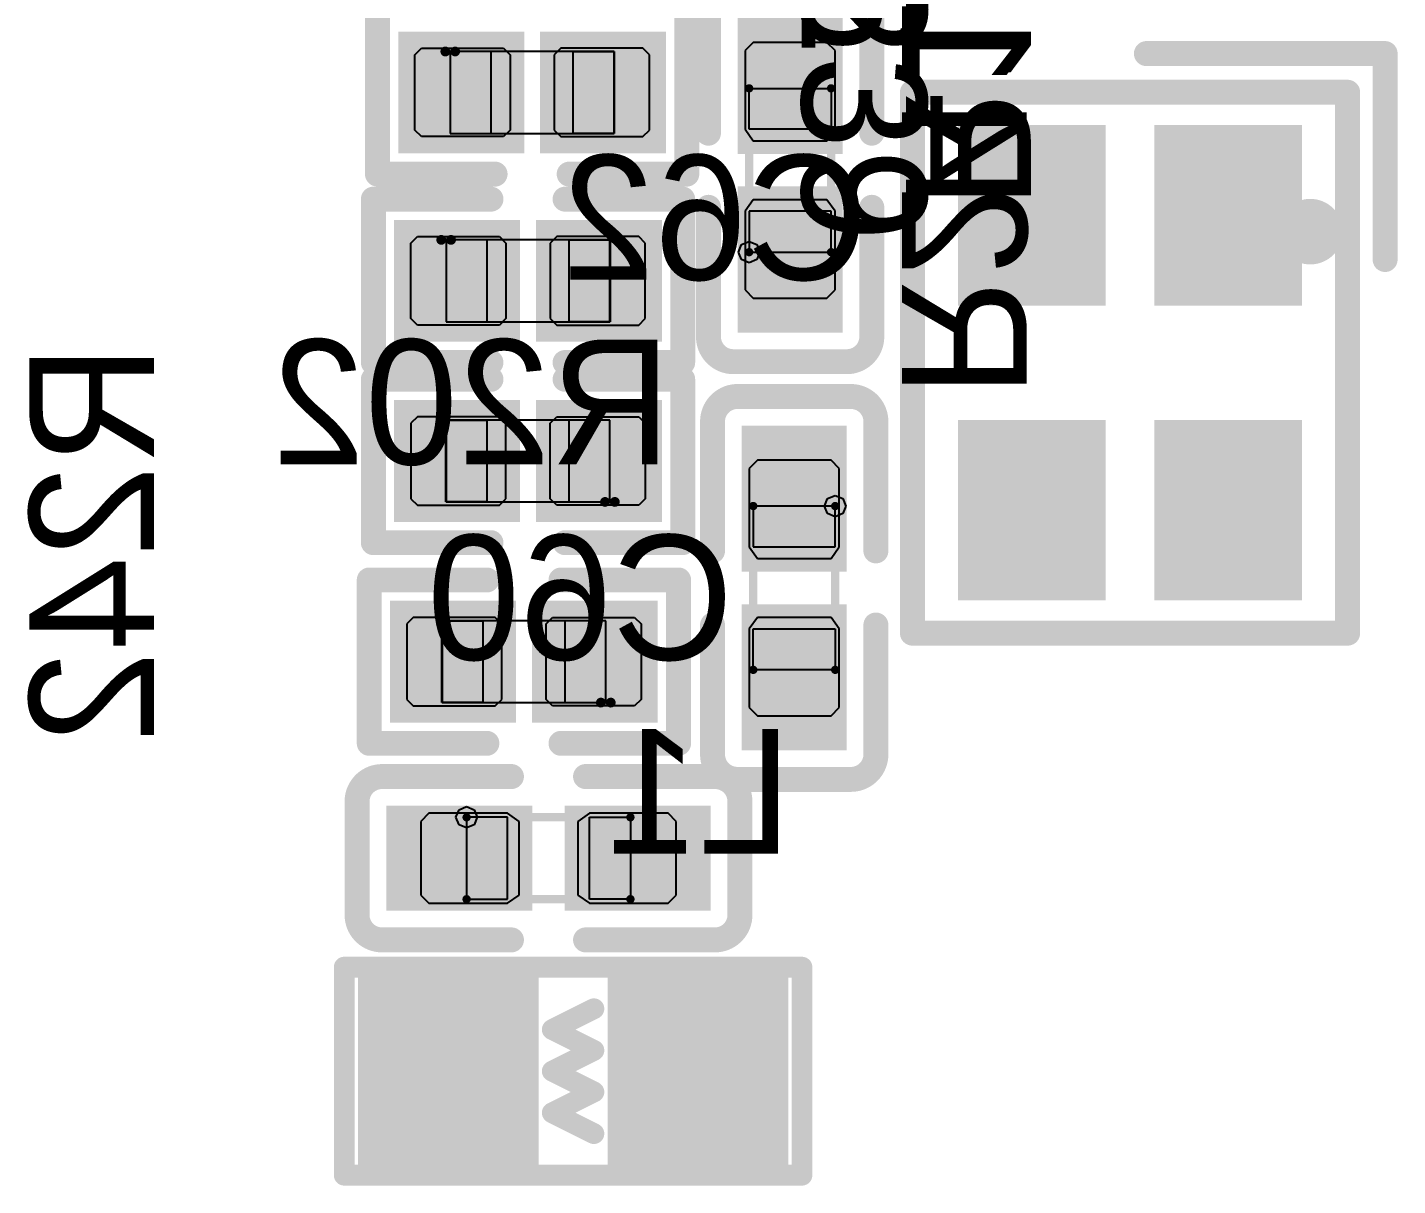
# Model space of a CAD drawing. Header units: millimetres. Extents: x 892 to 1144, y 1011 to 1123.
# Drawn here: x 992.69 to 1001.06, y 1092.93 to 1100 of the extents above; entities that cross this region are included whole.
import ezdxf

# ---------------------------------------------------------------- set-up
doc = ezdxf.new("R2010")
doc.units = ezdxf.units.MM
for name, color, linetype in [('BottomLayer', 5, 'Continuous'), ('BottomOverlay', 54, 'Continuous'), ('BottomPaste', 16, 'Continuous'), ('BottomSolder', 6, 'Continuous'), ('Mechanical15', 56, 'Continuous'), ('Mechanical4', 56, 'Continuous'), ('Mechanical5', 56, 'Continuous'), ('Mechanical6', 56, 'Continuous'), ('TopOverlay', 2, 'Continuous')]:
    doc.layers.add(name, color=color, linetype=linetype)

msp = doc.modelspace()

# ---------------------------------------------------------------- linework, layer by layer
at = {"layer": 'BottomLayer'}
for points in [[(997.62, 1099.275), (997.62, 1100.0651), (997.08, 1099.275), (997.08, 1100.0651)], [(995.0594, 1099.33), (995.625, 1099.33), (995.0594, 1099.87), (995.625, 1099.87)], [(995.925, 1099.33), (996.4906, 1099.33), (995.925, 1099.87), (996.4906, 1099.87)], [(999.2251, 1099.3499), (998.4251, 1099.3499), (999.2251, 1098.3499), (998.4251, 1098.3499)], [(1000.4249, 1099.3499), (999.625, 1099.3499), (1000.4249, 1098.3499), (999.625, 1098.3499)], [(997.62, 1098.1849), (997.62, 1098.975), (997.08, 1098.1849), (997.08, 1098.975)], [(995.0344, 1098.18), (995.6, 1098.18), (995.0344, 1098.72), (995.6, 1098.72)], [(995.9, 1098.18), (996.4656, 1098.18), (995.9, 1098.72), (996.4656, 1098.72)], [(995.6, 1097.62), (995.0344, 1097.62), (995.6, 1097.08), (995.0344, 1097.08)], [(996.4656, 1097.62), (995.9, 1097.62), (996.4656, 1097.08), (995.9, 1097.08)], [(997.105, 1097.5151), (997.105, 1096.725), (997.645, 1097.5151), (997.645, 1096.725)], [(999.2251, 1097.5501), (998.4251, 1097.5501), (999.2251, 1096.5501), (998.4251, 1096.5501)], [(1000.4249, 1097.5501), (999.625, 1097.5501), (1000.4249, 1096.5501), (999.625, 1096.5501)], [(995.575, 1096.395), (995.0094, 1096.395), (995.575, 1095.855), (995.0094, 1095.855)], [(996.4406, 1096.395), (995.875, 1096.395), (996.4406, 1095.855), (995.875, 1095.855)], [(997.105, 1096.425), (997.105, 1095.6349), (997.645, 1096.425), (997.645, 1095.6349)], [(994.9349, 1094.655), (995.725, 1094.655), (994.9349, 1095.195), (995.725, 1095.195)], [(996.025, 1094.655), (996.8151, 1094.655), (996.025, 1095.195), (996.8151, 1095.195)], [(995.7125, 1093.117), (995.7125, 1094.133), (994.8135, 1093.117), (994.8135, 1094.133)], [(997.2365, 1093.117), (997.2365, 1094.133), (996.3375, 1093.117), (996.3375, 1094.133)]]:
    msp.add_solid(points, dxfattribs=at)
at = {"layer": 'BottomOverlay'}
for points, const_width in [([(996.8514, 1099.3512), (996.8514, 1100.1413)], 0.1524), ([(997.8486, 1099.3512), (997.8486, 1100.1413)], 0.1524), ([(994.8308, 1099.1014), (994.8308, 1100.0986)], 0.1524), ([(996.7192, 1099.1014), (996.7192, 1100.0986)], 0.1524), ([(999.525, 1099.8372), (1000.9822, 1099.8372)], 0.1524), ([(1000.9822, 1098.58), (1000.9822, 1099.8372)], 0.1524), ([(998.0966, 1096.299), (998.0966, 1099.601)], 0.1524), ([(998.0966, 1099.601), (1000.7534, 1099.601)], 0.1524), ([(1000.7534, 1099.4791), (1000.7534, 1099.601)], 0.1524), ([(1000.7534, 1096.299), (1000.7534, 1099.4791)], 0.1524), ([(994.8308, 1099.1014), (995.5488, 1099.1014)], 0.1524), ([(996.0012, 1099.1014), (996.7192, 1099.1014)], 0.1524), ([(994.8058, 1098.9486), (995.5238, 1098.9486)], 0.1524), ([(994.8058, 1097.9514), (994.8058, 1098.9486)], 0.1524), ([(995.9762, 1098.9486), (996.6942, 1098.9486)], 0.1524), ([(996.6942, 1097.9514), (996.6942, 1098.9486)], 0.1524), ([(996.8514, 1098.1087), (996.8514, 1098.8988)], 0.1524), ([(997.8486, 1098.1087), (997.8486, 1098.8988)], 0.1524), ([(994.8058, 1097.9514), (995.5238, 1097.9514)], 0.1524), ([(995.9762, 1097.9514), (996.6942, 1097.9514)], 0.1524), ([(997.0038, 1097.9563), (997.6962, 1097.9563)], 0.1524), ([(994.8058, 1096.8514), (994.8058, 1097.8486)], 0.1524), ([(994.8058, 1097.8486), (995.5238, 1097.8486)], 0.1524), ([(995.9762, 1097.8486), (996.6942, 1097.8486)], 0.1524), ([(996.6942, 1096.8514), (996.6942, 1097.8486)], 0.1524), ([(997.0288, 1097.7437), (997.7212, 1097.7437)], 0.1524), ([(996.8764, 1096.8012), (996.8764, 1097.5913)], 0.1524), ([(997.8736, 1096.8012), (997.8736, 1097.5913)], 0.1524), ([(994.8058, 1096.8514), (995.5238, 1096.8514)], 0.1524), ([(995.9762, 1096.8514), (996.6942, 1096.8514)], 0.1524), ([(994.7808, 1095.6264), (994.7808, 1096.6236)], 0.1524), ([(994.7808, 1096.6236), (995.4988, 1096.6236)], 0.1524), ([(995.9512, 1096.6236), (996.6692, 1096.6236)], 0.1524), ([(996.6692, 1095.6264), (996.6692, 1096.6236)], 0.1524), ([(996.8764, 1095.5587), (996.8764, 1096.3488)], 0.1524), ([(997.8736, 1095.5587), (997.8736, 1096.3488)], 0.1524), ([(998.0966, 1096.299), (1000.7534, 1096.299)], 0.1524), ([(994.7808, 1095.6264), (995.4988, 1095.6264)], 0.1524), ([(995.9512, 1095.6264), (996.6692, 1095.6264)], 0.1524), ([(994.8587, 1095.4236), (995.6488, 1095.4236)], 0.1524), ([(996.1012, 1095.4236), (996.8913, 1095.4236)], 0.1524), ([(997.0288, 1095.4063), (997.7212, 1095.4063)], 0.1524), ([(994.7063, 1094.5788), (994.7063, 1095.2712)], 0.1524), ([(997.0437, 1094.5788), (997.0437, 1095.2712)], 0.1524), ([(994.8587, 1094.4264), (995.6488, 1094.4264)], 0.1524), ([(996.1012, 1094.4264), (996.8913, 1094.4264)], 0.1524), ([(994.628, 1094.26), (997.422, 1094.26)], 0.127), ([(994.628, 1092.99), (994.628, 1094.26)], 0.127), ([(997.422, 1092.99), (997.422, 1094.26)], 0.127), ([(995.898, 1093.879), (996.152, 1094.006)], 0.127), ([(995.898, 1093.879), (996.152, 1093.752)], 0.127), ([(995.898, 1093.625), (996.152, 1093.752)], 0.127), ([(995.898, 1093.625), (996.152, 1093.498)], 0.127), ([(995.898, 1093.371), (996.152, 1093.498)], 0.127), ([(995.898, 1093.371), (996.152, 1093.244)], 0.127), ([(994.628, 1092.99), (997.422, 1092.99)], 0.127)]:
    msp.add_lwpolyline(points, dxfattribs=dict(at, const_width=const_width))
for points, const_width in [([(999.4869, 1099.8372, 1), (999.5631, 1099.8372, 1)], 0.0762), ([(1000.9441, 1099.8372, 1), (1001.0203, 1099.8372, 1)], 0.0762), ([(1000.9441, 1099.8372, 1), (1001.0203, 1099.8372, 1)], 0.0762), ([(998.0585, 1099.601, 1), (998.1347, 1099.601, 1)], 0.0762), ([(998.0585, 1099.601, 1), (998.1347, 1099.601, 1)], 0.0762), ([(1000.7153, 1099.601, 1), (1000.7915, 1099.601, 1)], 0.0762), ([(1000.7153, 1099.601, 1), (1000.7915, 1099.601, 1)], 0.0762), ([(1000.7153, 1099.4791, 1), (1000.7915, 1099.4791, 1)], 0.0762), ([(1000.7153, 1099.4791, 1), (1000.7915, 1099.4791, 1)], 0.0762), ([(996.8133, 1099.3512, 1), (996.8895, 1099.3512, 1)], 0.0762), ([(997.8105, 1099.3512, 1), (997.8867, 1099.3512, 1)], 0.0762), ([(994.7927, 1099.1014, 1), (994.8689, 1099.1014, 1)], 0.0762), ([(994.7927, 1099.1014, 1), (994.8689, 1099.1014, 1)], 0.0762), ([(995.5107, 1099.1014, 1), (995.5869, 1099.1014, 1)], 0.0762), ([(995.9631, 1099.1014, 1), (996.0393, 1099.1014, 1)], 0.0762), ([(996.6811, 1099.1014, 1), (996.7573, 1099.1014, 1)], 0.0762), ([(996.6811, 1099.1014, 1), (996.7573, 1099.1014, 1)], 0.0762), ([(994.7677, 1098.9486, 1), (994.8439, 1098.9486, 1)], 0.0762), ([(994.7677, 1098.9486, 1), (994.8439, 1098.9486, 1)], 0.0762), ([(995.4857, 1098.9486, 1), (995.5619, 1098.9486, 1)], 0.0762), ([(995.9381, 1098.9486, 1), (996.0143, 1098.9486, 1)], 0.0762), ([(996.6561, 1098.9486, 1), (996.7323, 1098.9486, 1)], 0.0762), ([(996.6561, 1098.9486, 1), (996.7323, 1098.9486, 1)], 0.0762), ([(996.8133, 1098.8988, 1), (996.8895, 1098.8988, 1)], 0.0762), ([(997.8105, 1098.8988, 1), (997.8867, 1098.8988, 1)], 0.0762), ([(1000.9441, 1098.58, 1), (1001.0203, 1098.58, 1)], 0.0762), ([(996.8133, 1098.1087, 1), (996.8895, 1098.1087, 1)], 0.0762), ([(996.8133, 1098.1087, 1), (996.8895, 1098.1087, 1)], 0.0762), ([(997.8105, 1098.1087, 1), (997.8867, 1098.1087, 1)], 0.0762), ([(997.8105, 1098.1087, 1), (997.8867, 1098.1087, 1)], 0.0762), ([(994.7677, 1097.9514, 1), (994.8439, 1097.9514, 1)], 0.0762), ([(994.7677, 1097.9514, 1), (994.8439, 1097.9514, 1)], 0.0762), ([(995.4857, 1097.9514, 1), (995.5619, 1097.9514, 1)], 0.0762), ([(995.9381, 1097.9514, 1), (996.0143, 1097.9514, 1)], 0.0762), ([(996.6561, 1097.9514, 1), (996.7323, 1097.9514, 1)], 0.0762), ([(996.6561, 1097.9514, 1), (996.7323, 1097.9514, 1)], 0.0762), ([(996.9657, 1097.9563, 1), (997.0419, 1097.9563, 1)], 0.0762), ([(996.9657, 1097.9563, 1), (997.0419, 1097.9563, 1)], 0.0762), ([(997.6581, 1097.9563, 1), (997.7343, 1097.9563, 1)], 0.0762), ([(997.6581, 1097.9563, 1), (997.7343, 1097.9563, 1)], 0.0762), ([(994.7677, 1097.8486, 1), (994.8439, 1097.8486, 1)], 0.0762), ([(994.7677, 1097.8486, 1), (994.8439, 1097.8486, 1)], 0.0762), ([(995.4857, 1097.8486, 1), (995.5619, 1097.8486, 1)], 0.0762), ([(995.9381, 1097.8486, 1), (996.0143, 1097.8486, 1)], 0.0762), ([(996.6561, 1097.8486, 1), (996.7323, 1097.8486, 1)], 0.0762), ([(996.6561, 1097.8486, 1), (996.7323, 1097.8486, 1)], 0.0762), ([(996.9907, 1097.7437, 1), (997.0669, 1097.7437, 1)], 0.0762), ([(996.9907, 1097.7437, 1), (997.0669, 1097.7437, 1)], 0.0762), ([(997.6831, 1097.7437, 1), (997.7593, 1097.7437, 1)], 0.0762), ([(997.6831, 1097.7437, 1), (997.7593, 1097.7437, 1)], 0.0762), ([(996.8383, 1097.5913, 1), (996.9145, 1097.5913, 1)], 0.0762), ([(996.8383, 1097.5913, 1), (996.9145, 1097.5913, 1)], 0.0762), ([(997.8355, 1097.5913, 1), (997.9117, 1097.5913, 1)], 0.0762), ([(997.8355, 1097.5913, 1), (997.9117, 1097.5913, 1)], 0.0762), ([(994.7677, 1096.8514, 1), (994.8439, 1096.8514, 1)], 0.0762), ([(994.7677, 1096.8514, 1), (994.8439, 1096.8514, 1)], 0.0762), ([(995.4857, 1096.8514, 1), (995.5619, 1096.8514, 1)], 0.0762), ([(995.9381, 1096.8514, 1), (996.0143, 1096.8514, 1)], 0.0762), ([(996.6561, 1096.8514, 1), (996.7323, 1096.8514, 1)], 0.0762), ([(996.6561, 1096.8514, 1), (996.7323, 1096.8514, 1)], 0.0762), ([(996.8383, 1096.8012, 1), (996.9145, 1096.8012, 1)], 0.0762), ([(997.8355, 1096.8012, 1), (997.9117, 1096.8012, 1)], 0.0762), ([(994.7427, 1096.6236, 1), (994.8189, 1096.6236, 1)], 0.0762), ([(994.7427, 1096.6236, 1), (994.8189, 1096.6236, 1)], 0.0762), ([(995.4607, 1096.6236, 1), (995.5369, 1096.6236, 1)], 0.0762), ([(995.9131, 1096.6236, 1), (995.9893, 1096.6236, 1)], 0.0762), ([(996.6311, 1096.6236, 1), (996.7073, 1096.6236, 1)], 0.0762), ([(996.6311, 1096.6236, 1), (996.7073, 1096.6236, 1)], 0.0762), ([(996.8383, 1096.3488, 1), (996.9145, 1096.3488, 1)], 0.0762), ([(997.8355, 1096.3488, 1), (997.9117, 1096.3488, 1)], 0.0762), ([(998.0585, 1096.299, 1), (998.1347, 1096.299, 1)], 0.0762), ([(998.0585, 1096.299, 1), (998.1347, 1096.299, 1)], 0.0762), ([(1000.7153, 1096.299, 1), (1000.7915, 1096.299, 1)], 0.0762), ([(1000.7153, 1096.299, 1), (1000.7915, 1096.299, 1)], 0.0762), ([(994.7427, 1095.6264, 1), (994.8189, 1095.6264, 1)], 0.0762), ([(994.7427, 1095.6264, 1), (994.8189, 1095.6264, 1)], 0.0762), ([(995.4607, 1095.6264, 1), (995.5369, 1095.6264, 1)], 0.0762), ([(995.9131, 1095.6264, 1), (995.9893, 1095.6264, 1)], 0.0762), ([(996.6311, 1095.6264, 1), (996.7073, 1095.6264, 1)], 0.0762), ([(996.6311, 1095.6264, 1), (996.7073, 1095.6264, 1)], 0.0762), ([(996.8383, 1095.5587, 1), (996.9145, 1095.5587, 1)], 0.0762), ([(996.8383, 1095.5587, 1), (996.9145, 1095.5587, 1)], 0.0762), ([(997.8355, 1095.5587, 1), (997.9117, 1095.5587, 1)], 0.0762), ([(997.8355, 1095.5587, 1), (997.9117, 1095.5587, 1)], 0.0762), ([(994.8206, 1095.4236, 1), (994.8968, 1095.4236, 1)], 0.0762), ([(994.8206, 1095.4236, 1), (994.8968, 1095.4236, 1)], 0.0762), ([(995.6107, 1095.4236, 1), (995.6869, 1095.4236, 1)], 0.0762), ([(996.0631, 1095.4236, 1), (996.1393, 1095.4236, 1)], 0.0762), ([(996.8532, 1095.4236, 1), (996.9294, 1095.4236, 1)], 0.0762), ([(996.8532, 1095.4236, 1), (996.9294, 1095.4236, 1)], 0.0762), ([(996.9907, 1095.4063, 1), (997.0669, 1095.4063, 1)], 0.0762), ([(996.9907, 1095.4063, 1), (997.0669, 1095.4063, 1)], 0.0762), ([(997.6831, 1095.4063, 1), (997.7593, 1095.4063, 1)], 0.0762), ([(997.6831, 1095.4063, 1), (997.7593, 1095.4063, 1)], 0.0762), ([(994.6682, 1095.2712, 1), (994.7444, 1095.2712, 1)], 0.0762), ([(994.6682, 1095.2712, 1), (994.7444, 1095.2712, 1)], 0.0762), ([(997.0056, 1095.2712, 1), (997.0818, 1095.2712, 1)], 0.0762), ([(997.0056, 1095.2712, 1), (997.0818, 1095.2712, 1)], 0.0762), ([(994.6682, 1094.5788, 1), (994.7444, 1094.5788, 1)], 0.0762), ([(994.6682, 1094.5788, 1), (994.7444, 1094.5788, 1)], 0.0762), ([(997.0056, 1094.5788, 1), (997.0818, 1094.5788, 1)], 0.0762), ([(997.0056, 1094.5788, 1), (997.0818, 1094.5788, 1)], 0.0762), ([(994.8206, 1094.4264, 1), (994.8968, 1094.4264, 1)], 0.0762), ([(994.8206, 1094.4264, 1), (994.8968, 1094.4264, 1)], 0.0762), ([(995.6107, 1094.4264, 1), (995.6869, 1094.4264, 1)], 0.0762), ([(996.0631, 1094.4264, 1), (996.1393, 1094.4264, 1)], 0.0762), ([(996.8532, 1094.4264, 1), (996.9294, 1094.4264, 1)], 0.0762), ([(996.8532, 1094.4264, 1), (996.9294, 1094.4264, 1)], 0.0762), ([(994.5963, 1094.26, 1), (994.6598, 1094.26, 1)], 0.0635), ([(994.5963, 1094.26, 1), (994.6598, 1094.26, 1)], 0.0635), ([(997.3903, 1094.26, 1), (997.4538, 1094.26, 1)], 0.0635), ([(997.3903, 1094.26, 1), (997.4538, 1094.26, 1)], 0.0635), ([(996.1203, 1094.006, 1), (996.1838, 1094.006, 1)], 0.0635), ([(995.8663, 1093.879, 1), (995.9298, 1093.879, 1)], 0.0635), ([(995.8663, 1093.879, 1), (995.9298, 1093.879, 1)], 0.0635), ([(996.1203, 1093.752, 1), (996.1838, 1093.752, 1)], 0.0635), ([(996.1203, 1093.752, 1), (996.1838, 1093.752, 1)], 0.0635), ([(995.8663, 1093.625, 1), (995.9298, 1093.625, 1)], 0.0635), ([(995.8663, 1093.625, 1), (995.9298, 1093.625, 1)], 0.0635), ([(996.1203, 1093.498, 1), (996.1838, 1093.498, 1)], 0.0635), ([(996.1203, 1093.498, 1), (996.1838, 1093.498, 1)], 0.0635), ([(995.8663, 1093.371, 1), (995.9298, 1093.371, 1)], 0.0635), ([(995.8663, 1093.371, 1), (995.9298, 1093.371, 1)], 0.0635), ([(996.1203, 1093.244, 1), (996.1838, 1093.244, 1)], 0.0635), ([(994.5963, 1092.99, 1), (994.6598, 1092.99, 1)], 0.0635), ([(994.5963, 1092.99, 1), (994.6598, 1092.99, 1)], 0.0635), ([(997.3903, 1092.99, 1), (997.4538, 1092.99, 1)], 0.0635), ([(997.3903, 1092.99, 1), (997.4538, 1092.99, 1)], 0.0635)]:
    msp.add_lwpolyline(points, format="xyb", close=True, dxfattribs=dict(at, const_width=const_width))
at = {"layer": 'BottomOverlay', "const_width": 0.1524}
for points in [[(997.0038, 1097.9563, -0.414214), (996.8514, 1098.1087)], [(997.8486, 1098.1087, -0.414214), (997.6962, 1097.9563)], [(996.8764, 1097.5913, -0.414214), (997.0288, 1097.7437)], [(997.7212, 1097.7437, -0.414214), (997.8736, 1097.5913)], [(997.0288, 1095.4063, -0.414214), (996.8764, 1095.5587)], [(997.8736, 1095.5587, -0.414214), (997.7212, 1095.4063)], [(994.7063, 1095.2712, -0.414214), (994.8587, 1095.4236)], [(996.8913, 1095.4236, -0.414214), (997.0437, 1095.2712)], [(994.8587, 1094.4264, -0.414214), (994.7063, 1094.5788)], [(997.0437, 1094.5788, -0.414214), (996.8913, 1094.4264)]]:
    msp.add_lwpolyline(points, format="xyb", dxfattribs=at)
at = {"layer": 'BottomPaste'}
for p, q in [((995.0594, 1099.83), (995.0994, 1099.87)), ((995.0994, 1099.87), (995.6, 1099.87)), ((995.6, 1099.87), (995.64, 1099.83)), ((995.95, 1099.87), (995.91, 1099.83)), ((996.4506, 1099.87), (995.95, 1099.87)), ((996.4906, 1099.83), (996.4506, 1099.87)), ((997.125, 1099.905), (997.075, 1099.855)), ((997.575, 1099.905), (997.125, 1099.905)), ((997.625, 1099.855), (997.575, 1099.905)), ((995.0594, 1099.37), (995.0594, 1099.83)), ((995.64, 1099.83), (995.64, 1099.37)), ((995.91, 1099.83), (995.91, 1099.37)), ((996.4906, 1099.37), (996.4906, 1099.83)), ((997.075, 1099.855), (997.075, 1099.375)), ((997.625, 1099.375), (997.625, 1099.855)), ((995.0994, 1099.33), (995.0594, 1099.37)), ((995.64, 1099.37), (995.6, 1099.33)), ((995.91, 1099.37), (995.95, 1099.33)), ((996.4506, 1099.33), (996.4906, 1099.37)), ((997.075, 1099.375), (997.125, 1099.305)), ((997.575, 1099.305), (997.625, 1099.375)), ((995.6, 1099.33), (995.0994, 1099.33)), ((995.95, 1099.33), (996.4506, 1099.33)), ((997.125, 1099.305), (997.575, 1099.305)), ((997.125, 1098.945), (997.075, 1098.875)), ((997.575, 1098.945), (997.125, 1098.945)), ((997.625, 1098.875), (997.575, 1098.945)), ((997.075, 1098.875), (997.075, 1098.395)), ((997.625, 1098.395), (997.625, 1098.875)), ((995.0344, 1098.68), (995.0744, 1098.72)), ((995.0744, 1098.72), (995.575, 1098.72)), ((995.575, 1098.72), (995.615, 1098.68)), ((995.925, 1098.72), (995.885, 1098.68)), ((996.4256, 1098.72), (995.925, 1098.72)), ((996.4656, 1098.68), (996.4256, 1098.72)), ((995.0344, 1098.22), (995.0344, 1098.68)), ((995.615, 1098.68), (995.615, 1098.22)), ((995.885, 1098.68), (995.885, 1098.22)), ((996.4656, 1098.22), (996.4656, 1098.68)), ((997.075, 1098.395), (997.125, 1098.345)), ((997.575, 1098.345), (997.625, 1098.395)), ((997.125, 1098.345), (997.575, 1098.345)), ((995.0744, 1098.18), (995.0344, 1098.22)), ((995.615, 1098.22), (995.575, 1098.18)), ((995.885, 1098.22), (995.925, 1098.18)), ((996.4256, 1098.18), (996.4656, 1098.22)), ((995.575, 1098.18), (995.0744, 1098.18)), ((995.925, 1098.18), (996.4256, 1098.18)), ((995.0744, 1097.62), (995.0344, 1097.58)), ((995.575, 1097.62), (995.0744, 1097.62)), ((995.615, 1097.58), (995.575, 1097.62)), ((995.885, 1097.58), (995.925, 1097.62)), ((995.925, 1097.62), (996.4256, 1097.62)), ((996.4256, 1097.62), (996.4656, 1097.58)), ((995.0344, 1097.58), (995.0344, 1097.12)), ((995.615, 1097.12), (995.615, 1097.58)), ((995.885, 1097.12), (995.885, 1097.58)), ((996.4656, 1097.58), (996.4656, 1097.12)), ((997.15, 1097.355), (997.1, 1097.305)), ((997.6, 1097.355), (997.15, 1097.355)), ((997.65, 1097.305), (997.6, 1097.355)), ((997.1, 1097.305), (997.1, 1096.825)), ((997.65, 1096.825), (997.65, 1097.305)), ((995.0344, 1097.12), (995.0744, 1097.08)), ((995.575, 1097.08), (995.615, 1097.12)), ((995.925, 1097.08), (995.885, 1097.12)), ((996.4656, 1097.12), (996.4256, 1097.08)), ((995.0744, 1097.08), (995.575, 1097.08)), ((996.4256, 1097.08), (995.925, 1097.08)), ((997.1, 1096.825), (997.15, 1096.755)), ((997.6, 1096.755), (997.65, 1096.825)), ((997.15, 1096.755), (997.6, 1096.755)), ((995.0494, 1096.395), (995.0094, 1096.355)), ((995.0094, 1096.355), (995.0094, 1095.895)), ((995.55, 1096.395), (995.0494, 1096.395)), ((995.59, 1096.355), (995.55, 1096.395)), ((995.59, 1095.895), (995.59, 1096.355)), ((995.86, 1096.355), (995.9, 1096.395)), ((995.86, 1095.895), (995.86, 1096.355)), ((995.9, 1096.395), (996.4006, 1096.395)), ((996.4006, 1096.395), (996.4406, 1096.355)), ((996.4406, 1096.355), (996.4406, 1095.895)), ((997.15, 1096.395), (997.1, 1096.325)), ((997.6, 1096.395), (997.15, 1096.395)), ((997.65, 1096.325), (997.6, 1096.395)), ((997.1, 1096.325), (997.1, 1095.845)), ((997.65, 1095.845), (997.65, 1096.325)), ((995.0094, 1095.895), (995.0494, 1095.855)), ((995.0494, 1095.855), (995.55, 1095.855)), ((995.55, 1095.855), (995.59, 1095.895)), ((995.9, 1095.855), (995.86, 1095.895)), ((996.4006, 1095.855), (995.9, 1095.855)), ((996.4406, 1095.895), (996.4006, 1095.855)), ((997.1, 1095.845), (997.15, 1095.795)), ((997.6, 1095.795), (997.65, 1095.845)), ((997.15, 1095.795), (997.6, 1095.795)), ((995.145, 1095.2), (995.095, 1095.15)), ((995.625, 1095.2), (995.145, 1095.2)), ((995.695, 1095.15), (995.625, 1095.2)), ((996.125, 1095.2), (996.055, 1095.15)), ((996.605, 1095.2), (996.125, 1095.2)), ((996.655, 1095.15), (996.605, 1095.2)), ((995.095, 1095.15), (995.095, 1094.7)), ((995.695, 1094.7), (995.695, 1095.15)), ((996.055, 1095.15), (996.055, 1094.7)), ((996.655, 1094.7), (996.655, 1095.15)), ((995.095, 1094.7), (995.145, 1094.65)), ((995.625, 1094.65), (995.695, 1094.7)), ((996.055, 1094.7), (996.125, 1094.65)), ((996.605, 1094.65), (996.655, 1094.7)), ((995.145, 1094.65), (995.625, 1094.65)), ((996.125, 1094.65), (996.605, 1094.65))]:
    msp.add_line(p, q, dxfattribs=at)
for points in [[(997.62, 1099.275), (997.62, 1100.0651), (997.08, 1099.275), (997.08, 1100.0651)], [(995.0594, 1099.33), (995.625, 1099.33), (995.0594, 1099.87), (995.625, 1099.87)], [(995.925, 1099.33), (996.4906, 1099.33), (995.925, 1099.87), (996.4906, 1099.87)], [(999.2251, 1099.3499), (998.4251, 1099.3499), (999.2251, 1098.3499), (998.4251, 1098.3499)], [(1000.4249, 1099.3499), (999.625, 1099.3499), (1000.4249, 1098.3499), (999.625, 1098.3499)], [(997.62, 1098.1849), (997.62, 1098.975), (997.08, 1098.1849), (997.08, 1098.975)], [(995.0344, 1098.18), (995.6, 1098.18), (995.0344, 1098.72), (995.6, 1098.72)], [(995.9, 1098.18), (996.4656, 1098.18), (995.9, 1098.72), (996.4656, 1098.72)], [(995.6, 1097.62), (995.0344, 1097.62), (995.6, 1097.08), (995.0344, 1097.08)], [(996.4656, 1097.62), (995.9, 1097.62), (996.4656, 1097.08), (995.9, 1097.08)], [(997.105, 1097.5151), (997.105, 1096.725), (997.645, 1097.5151), (997.645, 1096.725)], [(999.2251, 1097.5501), (998.4251, 1097.5501), (999.2251, 1096.5501), (998.4251, 1096.5501)], [(1000.4249, 1097.5501), (999.625, 1097.5501), (1000.4249, 1096.5501), (999.625, 1096.5501)], [(995.575, 1096.395), (995.0094, 1096.395), (995.575, 1095.855), (995.0094, 1095.855)], [(996.4406, 1096.395), (995.875, 1096.395), (996.4406, 1095.855), (995.875, 1095.855)], [(997.105, 1096.425), (997.105, 1095.6349), (997.645, 1096.425), (997.645, 1095.6349)], [(994.9349, 1094.655), (995.725, 1094.655), (994.9349, 1095.195), (995.725, 1095.195)], [(996.025, 1094.655), (996.8151, 1094.655), (996.025, 1095.195), (996.8151, 1095.195)], [(995.7125, 1093.117), (995.7125, 1094.133), (994.8135, 1093.117), (994.8135, 1094.133)], [(997.2365, 1093.117), (997.2365, 1094.133), (996.3375, 1093.117), (996.3375, 1094.133)]]:
    msp.add_solid(points, dxfattribs=at)
at = {"layer": 'BottomSolder'}
for points in [[(997.6708, 1099.2242), (997.6708, 1100.1159), (997.0292, 1099.2242), (997.0292, 1100.1159)], [(994.9578, 1099.2284), (995.7266, 1099.2284), (994.9578, 1099.9716), (995.7266, 1099.9716)], [(995.8234, 1099.2284), (996.5922, 1099.2284), (995.8234, 1099.9716), (996.5922, 1099.9716)], [(999.2759, 1099.4007), (998.3743, 1099.4007), (999.2759, 1098.2991), (998.3743, 1098.2991)], [(1000.4757, 1099.4007), (999.5742, 1099.4007), (1000.4757, 1098.2991), (999.5742, 1098.2991)], [(997.6708, 1098.1341), (997.6708, 1099.0258), (997.0292, 1098.1341), (997.0292, 1099.0258)], [(994.9328, 1098.0784), (995.7016, 1098.0784), (994.9328, 1098.8216), (995.7016, 1098.8216)], [(995.7984, 1098.0784), (996.5672, 1098.0784), (995.7984, 1098.8216), (996.5672, 1098.8216)], [(995.7016, 1097.7216), (994.9328, 1097.7216), (995.7016, 1096.9784), (994.9328, 1096.9784)], [(996.5672, 1097.7216), (995.7984, 1097.7216), (996.5672, 1096.9784), (995.7984, 1096.9784)], [(999.2759, 1097.6009), (998.3743, 1097.6009), (999.2759, 1096.4993), (998.3743, 1096.4993)], [(1000.4757, 1097.6009), (999.5742, 1097.6009), (1000.4757, 1096.4993), (999.5742, 1096.4993)], [(997.0542, 1097.5659), (997.0542, 1096.6742), (997.6958, 1097.5659), (997.6958, 1096.6742)], [(995.6766, 1096.4966), (994.9078, 1096.4966), (995.6766, 1095.7534), (994.9078, 1095.7534)], [(996.5422, 1096.4966), (995.7734, 1096.4966), (996.5422, 1095.7534), (995.7734, 1095.7534)], [(997.0542, 1096.4758), (997.0542, 1095.5841), (997.6958, 1096.4758), (997.6958, 1095.5841)], [(994.8841, 1094.6042), (995.7758, 1094.6042), (994.8841, 1095.2458), (995.7758, 1095.2458)], [(995.9742, 1094.6042), (996.8659, 1094.6042), (995.9742, 1095.2458), (996.8659, 1095.2458)], [(995.8141, 1093.0154), (995.8141, 1094.2346), (994.7119, 1093.0154), (994.7119, 1094.2346)], [(997.3381, 1093.0154), (997.3381, 1094.2346), (996.2359, 1093.0154), (996.2359, 1094.2346)]]:
    msp.add_solid(points, dxfattribs=at)
at = {"layer": 'Mechanical15'}
for p, q in [((997.1, 1099.375), (997.1, 1099.625)), ((997.1, 1099.625), (997.6, 1099.625)), ((997.6, 1099.625), (997.6, 1099.375)), ((997.6, 1099.375), (997.1, 1099.375)), ((997.1, 1098.875), (997.1, 1098.625)), ((997.6, 1098.875), (997.1, 1098.875)), ((997.6, 1098.625), (997.6, 1098.875)), ((997.0541, 1098.6709), (997.1, 1098.6899)), ((997.1, 1098.6899), (997.1, 1098.6899)), ((997.1, 1098.6899), (997.1459, 1098.6709)), ((997.0351, 1098.625), (997.0541, 1098.6709)), ((997.0541, 1098.5791), (997.0351, 1098.625)), ((997.1, 1098.625), (997.6, 1098.625)), ((997.1459, 1098.6709), (997.1649, 1098.625)), ((997.1649, 1098.625), (997.1459, 1098.5791)), ((997.1, 1098.5601), (997.0541, 1098.5791)), ((997.1459, 1098.5791), (997.1, 1098.5601)), ((997.1, 1098.5601), (997.1, 1098.5601)), ((997.5601, 1097.075), (997.5791, 1097.1209)), ((997.5791, 1097.1209), (997.625, 1097.1399)), ((997.625, 1097.1399), (997.625, 1097.1399)), ((997.625, 1097.1399), (997.6709, 1097.1209)), ((997.6709, 1097.1209), (997.69, 1097.075)), ((997.625, 1097.075), (997.125, 1097.075)), ((997.125, 1097.075), (997.125, 1096.825)), ((997.5791, 1097.0291), (997.5601, 1097.075)), ((997.625, 1097.0101), (997.5791, 1097.0291)), ((997.625, 1096.825), (997.625, 1097.075)), ((997.6709, 1097.0291), (997.625, 1097.0101)), ((997.69, 1097.075), (997.6709, 1097.0291)), ((997.625, 1097.0101), (997.625, 1097.0101)), ((997.125, 1096.825), (997.625, 1096.825)), ((997.125, 1096.075), (997.125, 1096.325)), ((997.125, 1096.325), (997.625, 1096.325)), ((997.625, 1096.325), (997.625, 1096.075)), ((997.625, 1096.075), (997.125, 1096.075)), ((995.3101, 1095.175), (995.3291, 1095.2209)), ((995.3291, 1095.1291), (995.3101, 1095.175)), ((995.3101, 1095.175), (995.3101, 1095.175)), ((995.3291, 1095.2209), (995.375, 1095.24)), ((995.375, 1095.24), (995.4209, 1095.2209)), ((995.625, 1095.175), (995.375, 1095.175)), ((995.375, 1095.175), (995.375, 1094.675)), ((995.4209, 1095.2209), (995.4399, 1095.175)), ((995.4399, 1095.175), (995.4209, 1095.1291)), ((995.4399, 1095.175), (995.4399, 1095.175)), ((995.625, 1094.675), (995.625, 1095.175)), ((996.125, 1095.175), (996.375, 1095.175)), ((996.125, 1094.675), (996.125, 1095.175)), ((996.375, 1095.175), (996.375, 1094.675)), ((995.375, 1095.1101), (995.3291, 1095.1291)), ((995.4209, 1095.1291), (995.375, 1095.1101)), ((995.375, 1094.675), (995.625, 1094.675)), ((996.375, 1094.675), (996.125, 1094.675))]:
    msp.add_line(p, q, dxfattribs=at)
at = {"layer": 'Mechanical15', "const_width": 0.0508}
for points in [[(997.1, 1098.625), (997.1, 1099.625)], [(997.1, 1099.625), (997.6, 1099.625)], [(997.6, 1098.625), (997.6, 1099.625)], [(997.1, 1098.625), (997.6, 1098.625)], [(997.125, 1096.075), (997.125, 1097.075)], [(997.125, 1097.075), (997.625, 1097.075)], [(997.625, 1096.075), (997.625, 1097.075)], [(997.125, 1096.075), (997.625, 1096.075)], [(995.375, 1095.175), (996.375, 1095.175)], [(995.375, 1094.675), (995.375, 1095.175)], [(996.375, 1094.675), (996.375, 1095.175)], [(995.375, 1094.675), (996.375, 1094.675)]]:
    msp.add_lwpolyline(points, dxfattribs=at)
at = {"layer": 'Mechanical15', "const_width": 0.0254}
for points in [[(997.0873, 1099.625, 1), (997.1127, 1099.625, 1)], [(997.0873, 1099.625, 1), (997.1127, 1099.625, 1)], [(997.5873, 1099.625, 1), (997.6127, 1099.625, 1)], [(997.5873, 1099.625, 1), (997.6127, 1099.625, 1)], [(997.0873, 1098.625, 1), (997.1127, 1098.625, 1)], [(997.0873, 1098.625, 1), (997.1127, 1098.625, 1)], [(997.5873, 1098.625, 1), (997.6127, 1098.625, 1)], [(997.5873, 1098.625, 1), (997.6127, 1098.625, 1)], [(997.1123, 1097.075, 1), (997.1377, 1097.075, 1)], [(997.1123, 1097.075, 1), (997.1377, 1097.075, 1)], [(997.6123, 1097.075, 1), (997.6377, 1097.075, 1)], [(997.6123, 1097.075, 1), (997.6377, 1097.075, 1)], [(997.1123, 1096.075, 1), (997.1377, 1096.075, 1)], [(997.1123, 1096.075, 1), (997.1377, 1096.075, 1)], [(997.6123, 1096.075, 1), (997.6377, 1096.075, 1)], [(997.6123, 1096.075, 1), (997.6377, 1096.075, 1)], [(995.3623, 1095.175, 1), (995.3877, 1095.175, 1)], [(995.3623, 1095.175, 1), (995.3877, 1095.175, 1)], [(996.3623, 1095.175, 1), (996.3877, 1095.175, 1)], [(996.3623, 1095.175, 1), (996.3877, 1095.175, 1)], [(995.3623, 1094.675, 1), (995.3877, 1094.675, 1)], [(995.3623, 1094.675, 1), (995.3877, 1094.675, 1)], [(996.3623, 1094.675, 1), (996.3877, 1094.675, 1)], [(996.3623, 1094.675, 1), (996.3877, 1094.675, 1)]]:
    msp.add_lwpolyline(points, format="xyb", close=True, dxfattribs=at)
at = {"layer": 'Mechanical4'}
for p, q in [((996.2751, 1099.8502), (995.2751, 1099.8502)), ((995.2751, 1099.8502), (995.2751, 1099.3501)), ((996.2751, 1099.3501), (996.2751, 1099.8502)), ((995.2751, 1099.3501), (996.2751, 1099.3501)), ((996.2501, 1098.7002), (995.2501, 1098.7002)), ((995.2501, 1098.7002), (995.2501, 1098.2001)), ((996.2501, 1098.2001), (996.2501, 1098.7002)), ((995.2501, 1098.2001), (996.2501, 1098.2001)), ((996.2499, 1097.5999), (995.2499, 1097.5999)), ((995.2499, 1097.5999), (995.2499, 1097.0998)), ((996.2499, 1097.0998), (996.2499, 1097.5999)), ((995.2499, 1097.0998), (996.2499, 1097.0998)), ((996.2249, 1096.3749), (995.2249, 1096.3749)), ((995.2249, 1096.3749), (995.2249, 1095.8748)), ((996.2249, 1095.8748), (996.2249, 1096.3749)), ((995.2249, 1095.8748), (996.2249, 1095.8748))]:
    msp.add_line(p, q, dxfattribs=at)
at = {"layer": 'Mechanical5'}
for p, q in [((995.525, 1099.85), (995.275, 1099.85)), ((995.275, 1099.85), (995.275, 1099.35)), ((995.525, 1099.35), (995.525, 1099.85)), ((996.026, 1099.85), (996.276, 1099.85)), ((996.026, 1099.35), (996.026, 1099.85)), ((996.276, 1099.85), (996.276, 1099.35)), ((995.275, 1099.35), (995.525, 1099.35)), ((996.276, 1099.35), (996.026, 1099.35)), ((995.5, 1098.7), (995.25, 1098.7)), ((995.25, 1098.7), (995.25, 1098.2)), ((995.5, 1098.2), (995.5, 1098.7)), ((996.001, 1098.7), (996.251, 1098.7)), ((996.001, 1098.2), (996.001, 1098.7)), ((996.251, 1098.7), (996.251, 1098.2)), ((995.25, 1098.2), (995.5, 1098.2)), ((996.251, 1098.2), (996.001, 1098.2)), ((995.249, 1097.1), (995.249, 1097.6)), ((995.249, 1097.6), (995.499, 1097.6)), ((995.499, 1097.6), (995.499, 1097.1)), ((996.25, 1097.6), (996, 1097.6)), ((996, 1097.6), (996, 1097.1)), ((996.25, 1097.1), (996.25, 1097.6)), ((995.499, 1097.1), (995.249, 1097.1)), ((996, 1097.1), (996.25, 1097.1)), ((995.224, 1095.875), (995.224, 1096.375)), ((995.224, 1096.375), (995.474, 1096.375)), ((995.474, 1096.375), (995.474, 1095.875)), ((996.225, 1096.375), (995.975, 1096.375)), ((995.975, 1096.375), (995.975, 1095.875)), ((996.225, 1095.875), (996.225, 1096.375)), ((995.474, 1095.875), (995.224, 1095.875)), ((995.975, 1095.875), (996.225, 1095.875))]:
    msp.add_line(p, q, dxfattribs=at)
at = {"layer": 'Mechanical6'}
for points, const_width in [([(995.3051, 1099.8499, 1), (995.2452, 1099.8499, 1)], 0.06), ([(995.2302, 1099.8499, 1), (995.2602, 1099.8499, 1)], 0.03), ([(995.2901, 1099.8499, 1), (995.3201, 1099.8499, 1)], 0.03), ([(1000.6252, 1098.7501, 1), (1000.425, 1098.7501, 1)], 0.2), ([(1000.375, 1098.7501, 1), (1000.475, 1098.7501, 1)], 0.1), ([(1000.5752, 1098.7501, 1), (1000.6752, 1098.7501, 1)], 0.1), ([(995.2801, 1098.6999, 1), (995.2202, 1098.6999, 1)], 0.06), ([(995.2052, 1098.6999, 1), (995.2352, 1098.6999, 1)], 0.03), ([(995.2651, 1098.6999, 1), (995.2951, 1098.6999, 1)], 0.03), ([(996.2798, 1097.1001, 1), (996.2199, 1097.1001, 1)], 0.06), ([(996.2049, 1097.1001, 1), (996.2349, 1097.1001, 1)], 0.03), ([(996.2648, 1097.1001, 1), (996.2948, 1097.1001, 1)], 0.03), ([(996.2548, 1095.8751, 1), (996.1949, 1095.8751, 1)], 0.06), ([(996.1799, 1095.8751, 1), (996.2099, 1095.8751, 1)], 0.03), ([(996.2398, 1095.8751, 1), (996.2698, 1095.8751, 1)], 0.03)]:
    msp.add_lwpolyline(points, format="xyb", close=True, dxfattribs=dict(at, const_width=const_width))

# ---------------------------------------------------------------- texts
at = {"layer": 'BottomOverlay', "text_generation_flag": 2}
for s, rotation, p in [('R199', 270, (998.0578, 1098.8886)), ('R241', 270, (998.0328, 1097.7386)), ('R242', 90, (993.4672, 1098.0614))]:
    msp.add_text(s, height=0.762, rotation=rotation, dxfattribs=at).set_placement(p)
for s, p in [('C62', (997.826, 1098.456)), ('R202', (996.6238, 1097.3296)), ('C60', (997.0036, 1096.1364)), ('L1', (997.359, 1094.9528))]:
    msp.add_text(s, height=0.762, dxfattribs=at).set_placement(p)
at = {"layer": 'TopOverlay'}
for s, p in [('R236', (997.4214, 1102.2754)), ('R239', (997.4214, 1101.1254))]:
    msp.add_text(s, height=0.762, rotation=270, dxfattribs=at).set_placement(p)

doc.saveas('drawing.dxf')
